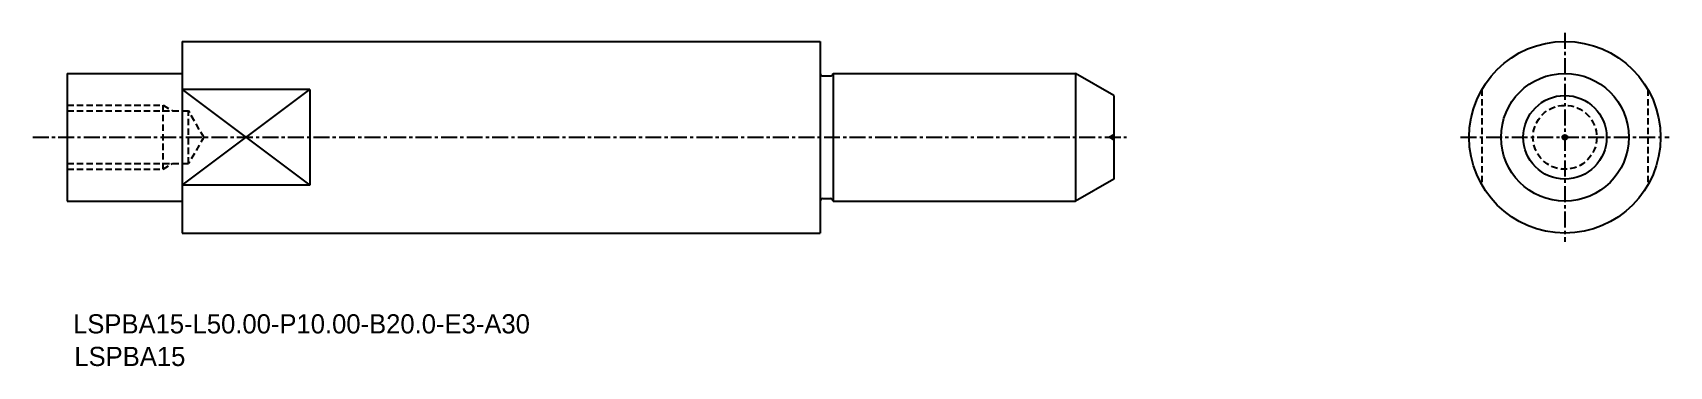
# Model space of a CAD drawing. Extents: x -1218 to -1090, y -587 to -561.
import ezdxf

# ---------------------------------------------------------------- set-up
doc = ezdxf.new("R2010")
doc.units = 0
doc.linetypes.add('CENTER', pattern=[2, 1.25, -0.25, 0.25, -0.25])
doc.linetypes.add('DASHED', pattern=[0.75, 0.5, -0.25])
doc.layers.get('0').update_dxf_attribs({"linetype": 'CONTINUOUS'})
doc.layers.add('CENTER', color=1, linetype='CENTER')

msp = doc.modelspace()

# ---------------------------------------------------------------- linework, layer by layer
at = {"color": 7, "linetype": 'CONTINUOUS'}
for p, q in [((-1206.42, -561.2), (-1156.42, -561.2)), ((-1156.42, -563.69), (-1156.42, -563.7)), ((-1156.22, -563.9), (-1155.62, -563.9)), ((-1155.42, -563.7), (-1136.42, -563.7)), ((-1155.42, -563.7), (-1155.42, -563.7)), ((-1156.42, -573.71), (-1156.42, -573.7)), ((-1156.22, -573.5), (-1155.62, -573.5)), ((-1155.42, -573.7), (-1155.42, -573.7)), ((-1155.42, -573.7), (-1136.42, -573.7)), ((-1206.42, -576.2), (-1156.42, -576.2))]:
    msp.add_line(p, q, dxfattribs=at)
for p, q in [((-1206.42, -561.2), (-1206.42, -576.2)), ((-1156.42, -561.2), (-1156.42, -576.2)), ((-1215.42, -563.7), (-1215.42, -573.7)), ((-1215.42, -563.7), (-1206.42, -563.7)), ((-1155.42, -563.7), (-1155.42, -573.7)), ((-1133.42, -565.43), (-1136.42, -563.7)), ((-1196.42, -564.96), (-1206.42, -564.96)), ((-1196.42, -564.96), (-1196.42, -572.44)), ((-1196.42, -572.44), (-1206.42, -572.44)), ((-1133.42, -571.97), (-1136.42, -573.7)), ((-1215.42, -573.7), (-1206.42, -573.7))]:
    msp.add_line(p, q)
at = {"linetype": 'CONTINUOUS'}
for p, q in [((-1136.42, -563.7), (-1136.42, -573.7)), ((-1133.42, -565.43), (-1133.42, -571.97))]:
    msp.add_line(p, q, dxfattribs=at)
at = {"color": 3}
for p, q in [((-1206.42, -572.44), (-1196.42, -564.96)), ((-1206.42, -564.96), (-1196.42, -572.44)), ((-1133.42, -568.51), (-1133.76, -568.7)), ((-1133.42, -568.89), (-1133.76, -568.7))]:
    msp.add_line(p, q, dxfattribs=at)
at = {"color": 3, "linetype": 'DASHED'}
for p, q in [((-1104.58, -564.96), (-1104.58, -572.44)), ((-1091.58, -564.96), (-1091.58, -572.44)), ((-1215.42, -566.2), (-1207.92, -566.2)), ((-1215.42, -566.63), (-1205.92, -566.63)), ((-1207.92, -566.2), (-1207.17, -566.63)), ((-1207.92, -571.2), (-1207.92, -566.2)), ((-1204.71, -568.73), (-1205.92, -566.63)), ((-1205.92, -570.76), (-1205.92, -566.63)), ((-1204.71, -568.66), (-1205.92, -570.76)), ((-1215.42, -570.76), (-1205.92, -570.76)), ((-1215.42, -571.2), (-1207.92, -571.2)), ((-1207.92, -571.2), (-1207.17, -570.76))]:
    msp.add_line(p, q, dxfattribs=at)
at = {"linetype": 'CONTINUOUS'}
msp.add_circle((-1098.08, -568.7), 7.5, dxfattribs=at)
for radius in [5, 3.27, 0.192]:
    msp.add_circle((-1098.08, -568.7), radius)
at = {"color": 3, "linetype": 'DASHED'}
msp.add_circle((-1098.08, -568.7), 2.5, dxfattribs=at)
at = {"color": 7, "linetype": 'CONTINUOUS'}
for centre, start, end in [((-1156.22, -563.7), 180, 270), ((-1155.62, -563.7), 270, 0), ((-1156.22, -573.7), 90, 180), ((-1155.62, -573.7), 0, 90)]:
    msp.add_arc(centre, 0.2, start, end, dxfattribs=at)
msp.add_point((-1215.42, -568.7), dxfattribs=at)
at = {"layer": 'CENTER', "color": 1, "linetype": 'CENTER'}
for p, q in [((-1098.08, -560.52), (-1098.08, -576.87)), ((-1218.13, -568.7), (-1132.42, -568.7)), ((-1106.25, -568.7), (-1089.9, -568.7))]:
    msp.add_line(p, q, dxfattribs=at)

# ---------------------------------------------------------------- texts
for s, p in [('LSPBA15-L50.00-P10.00-B20.0-E3-A30', (-1214.97, -584.05)), ('LSPBA15', (-1214.87, -586.6))]:
    msp.add_text(s, height=1.5).set_placement(p)

doc.saveas('drawing.dxf')
